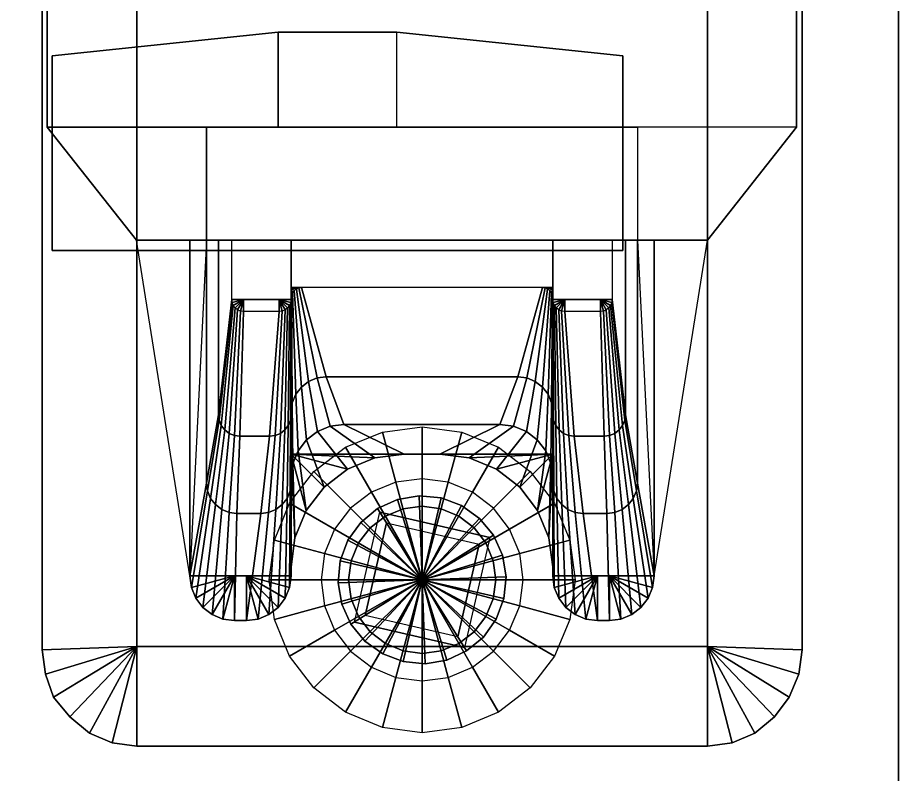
# Model space of a CAD drawing. Extents: x 6.3 to 44.3, y 28.1 to 87.7.
# Drawn here: x 22.85 to 28.26, y 36.5 to 41.15 of the extents above; entities that cross this region are included whole.
import ezdxf

# ---------------------------------------------------------------- set-up
doc = ezdxf.new("R2010")
doc.units = 0
for name, color, linetype in [('CHBASE', 31, 'CONTINUOUS'), ('CHBOLTBO', 31, 'CONTINUOUS'), ('CHBOLTHD', 9, 'CONTINUOUS'), ('CHKEYS', 64, 'CONTINUOUS'), ('CHOUTJAW', 31, 'CONTINUOUS'), ('CHSEAT', 31, 'CONTINUOUS'), ('TIMBER3D', 33, 'CONTINUOUS')]:
    doc.layers.add(name, color=color, linetype=linetype)

# ---------------------------------------------------------------- blocks, each defined once
blk = doc.blocks.new('BOLTBOSS')
at = {"layer": 'CHBOLTBO'}
for points in [[(0, 0.621, -3.4818), (-0.1607, 0.5999, -3.4818), (-0.2433, 0.9078, -4.3568), (0, 0.9398, -4.3568)], [(0.1607, 0.5999, -3.4818), (0, 0.621, -3.4818), (0, 0.9398, -4.3568), (0.2433, 0.9078, -4.3568)], [(-0.1607, 0.5999, -3.4818), (-0.3105, 0.5378, -3.4818), (-0.4699, 0.8139, -4.3568), (-0.2433, 0.9078, -4.3568)], [(0.3105, 0.5378, -3.4818), (0.1607, 0.5999, -3.4818), (0.2433, 0.9078, -4.3568), (0.4699, 0.8139, -4.3568)], [(-0.3105, 0.5378, -3.4818), (-0.4391, 0.4391, -3.4818), (-0.6646, 0.6646, -4.3568), (-0.4699, 0.8139, -4.3568)], [(0.4391, 0.4391, -3.4818), (0.3105, 0.5378, -3.4818), (0.4699, 0.8139, -4.3568), (0.6646, 0.6646, -4.3568)], [(-0.4391, 0.4391, -3.4818), (-0.5378, 0.3105, -3.4818), (-0.8139, 0.4699, -4.3568), (-0.6646, 0.6646, -4.3568)], [(0.5378, 0.3105, -3.4818), (0.4391, 0.4391, -3.4818), (0.6646, 0.6646, -4.3568), (0.8139, 0.4699, -4.3568)], [(-0.1607, 0.5999, -3.4818), (-0.3105, 0.5378, -3.4818), (0, 0, -3.4818)], [(0, 0.621, -3.4818), (-0.1607, 0.5999, -3.4818), (0, 0, -3.4818)], [(0.1607, 0.5999, -3.4818), (0, 0.621, -3.4818), (0, 0, -3.4818)], [(0.3105, 0.5378, -3.4818), (0.1607, 0.5999, -3.4818), (0, 0, -3.4818)], [(-0.3105, 0.5378, -3.4818), (-0.4391, 0.4391, -3.4818), (0, 0, -3.4818)], [(0.4391, 0.4391, -3.4818), (0.3105, 0.5378, -3.4818), (0, 0, -3.4818)], [(-0.5378, 0.3105, -3.4818), (-0.5999, 0.1607, -3.4818), (-0.9078, 0.2433, -4.3568), (-0.8139, 0.4699, -4.3568)], [(-0.4391, 0.4391, -3.4818), (-0.5378, 0.3105, -3.4818), (0, 0, -3.4818)], [(-0.117, 0.4367, -3.4818), (-0.226, 0.3915, -3.4818), (-0.226, 0.3915, -3.4089), (-0.117, 0.4367, -3.4089)], [(0, 0.4521, -3.4818), (-0.117, 0.4367, -3.4818), (-0.117, 0.4367, -3.4089), (0, 0.4521, -3.4089)], [(0.117, 0.4367, -3.4818), (0, 0.4521, -3.4818), (0, 0.4521, -3.4089), (0.117, 0.4367, -3.4089)], [(0.5378, 0.3105, -3.4818), (0.4391, 0.4391, -3.4818), (0, 0, -3.4818)], [(0.226, 0.3915, -3.4818), (0.117, 0.4367, -3.4818), (0.117, 0.4367, -3.4089), (0.226, 0.3915, -3.4089)], [(0.5999, 0.1607, -3.4818), (0.5378, 0.3105, -3.4818), (0.8139, 0.4699, -4.3568), (0.9078, 0.2433, -4.3568)], [(-0.226, 0.3915, -3.4818), (-0.3197, 0.3197, -3.4818), (-0.3197, 0.3197, -3.4089), (-0.226, 0.3915, -3.4089)], [(0.3197, 0.3197, -3.4818), (0.226, 0.3915, -3.4818), (0.226, 0.3915, -3.4089), (0.3197, 0.3197, -3.4089)], [(-0.5378, 0.3105, -3.4818), (-0.5999, 0.1607, -3.4818), (0, 0, -3.4818)], [(-0.3197, 0.3197, -3.4818), (-0.3915, 0.226, -3.4818), (-0.3915, 0.226, -3.4089), (-0.3197, 0.3197, -3.4089)], [(0.5999, 0.1607, -3.4818), (0.5378, 0.3105, -3.4818), (0, 0, -3.4818)], [(0.3915, 0.226, -3.4818), (0.3197, 0.3197, -3.4818), (0.3197, 0.3197, -3.4089), (0.3915, 0.226, -3.4089)], [(-0.5999, 0.1607, -3.4818), (-0.621, 0, -3.4818), (-0.9398, 0, -4.3568), (-0.9078, 0.2433, -4.3568)], [(-0.3915, 0.226, -3.4818), (-0.4367, 0.117, -3.4818), (-0.4367, 0.117, -3.4089), (-0.3915, 0.226, -3.4089)], [(0.4367, 0.117, -3.4818), (0.3915, 0.226, -3.4818), (0.3915, 0.226, -3.4089), (0.4367, 0.117, -3.4089)], [(0.621, 0, -3.4818), (0.5999, 0.1607, -3.4818), (0.9078, 0.2433, -4.3568), (0.9398, 0, -4.3568)], [(-0.5999, 0.1607, -3.4818), (-0.621, 0, -3.4818), (0, 0, -3.4818)], [(-0.4367, 0.117, -3.4818), (-0.4521, 0, -3.4818), (-0.4521, 0, -3.4089), (-0.4367, 0.117, -3.4089)], [(0.621, 0, -3.4818), (0.5999, 0.1607, -3.4818), (0, 0, -3.4818)], [(0.4521, 0, -3.4818), (0.4367, 0.117, -3.4818), (0.4367, 0.117, -3.4089), (0.4521, 0, -3.4089)], [(-0.621, 0, -3.4818), (-0.5999, -0.1607, -3.4818), (-0.9078, -0.2433, -4.3568), (-0.9398, 0, -4.3568)], [(-0.621, 0, -3.4818), (-0.5999, -0.1607, -3.4818), (0, 0, -3.4818)], [(-0.5999, -0.1607, -3.4818), (-0.5378, -0.3105, -3.4818), (0, 0, -3.4818)], [(-0.5378, -0.3105, -3.4818), (-0.4391, -0.4391, -3.4818), (0, 0, -3.4818)], [(-0.4521, 0, -3.4818), (-0.4367, -0.117, -3.4818), (-0.4367, -0.117, -3.4089), (-0.4521, 0, -3.4089)], [(-0.4391, -0.4391, -3.4818), (-0.3105, -0.5378, -3.4818), (0, 0, -3.4818)], [(-0.3105, -0.5378, -3.4818), (-0.1607, -0.5999, -3.4818), (0, 0, -3.4818)], [(-0.1607, -0.5999, -3.4818), (0, -0.621, -3.4818), (0, 0, -3.4818)], [(0, -0.621, -3.4818), (0.1607, -0.5999, -3.4818), (0, 0, -3.4818)], [(0.1607, -0.5999, -3.4818), (0.3105, -0.5378, -3.4818), (0, 0, -3.4818)], [(0.3105, -0.5378, -3.4818), (0.4391, -0.4391, -3.4818), (0, 0, -3.4818)], [(0.4391, -0.4391, -3.4818), (0.5378, -0.3105, -3.4818), (0, 0, -3.4818)], [(0.5378, -0.3105, -3.4818), (0.5999, -0.1607, -3.4818), (0, 0, -3.4818)], [(0.5999, -0.1607, -3.4818), (0.621, 0, -3.4818), (0, 0, -3.4818)], [(0.4367, -0.117, -3.4818), (0.4521, 0, -3.4818), (0.4521, 0, -3.4089), (0.4367, -0.117, -3.4089)], [(0.5999, -0.1607, -3.4818), (0.621, 0, -3.4818), (0.9398, 0, -4.3568), (0.9078, -0.2433, -4.3568)], [(-0.5999, -0.1607, -3.4818), (-0.5378, -0.3105, -3.4818), (-0.8139, -0.4699, -4.3568), (-0.9078, -0.2433, -4.3568)], [(-0.4367, -0.117, -3.4818), (-0.3915, -0.226, -3.4818), (-0.3915, -0.226, -3.4089), (-0.4367, -0.117, -3.4089)], [(0.3915, -0.226, -3.4818), (0.4367, -0.117, -3.4818), (0.4367, -0.117, -3.4089), (0.3915, -0.226, -3.4089)], [(0.5378, -0.3105, -3.4818), (0.5999, -0.1607, -3.4818), (0.9078, -0.2433, -4.3568), (0.8139, -0.4699, -4.3568)], [(-0.3915, -0.226, -3.4818), (-0.3197, -0.3197, -3.4818), (-0.3197, -0.3197, -3.4089), (-0.3915, -0.226, -3.4089)], [(0.3197, -0.3197, -3.4818), (0.3915, -0.226, -3.4818), (0.3915, -0.226, -3.4089), (0.3197, -0.3197, -3.4089)], [(-0.5378, -0.3105, -3.4818), (-0.4391, -0.4391, -3.4818), (-0.6646, -0.6646, -4.3568), (-0.8139, -0.4699, -4.3568)], [(-0.3197, -0.3197, -3.4818), (-0.226, -0.3915, -3.4818), (-0.226, -0.3915, -3.4089), (-0.3197, -0.3197, -3.4089)], [(0.226, -0.3915, -3.4818), (0.3197, -0.3197, -3.4818), (0.3197, -0.3197, -3.4089), (0.226, -0.3915, -3.4089)], [(0.4391, -0.4391, -3.4818), (0.5378, -0.3105, -3.4818), (0.8139, -0.4699, -4.3568), (0.6646, -0.6646, -4.3568)], [(-0.226, -0.3915, -3.4818), (-0.117, -0.4367, -3.4818), (-0.117, -0.4367, -3.4089), (-0.226, -0.3915, -3.4089)], [(0.117, -0.4367, -3.4818), (0.226, -0.3915, -3.4818), (0.226, -0.3915, -3.4089), (0.117, -0.4367, -3.4089)], [(-0.4391, -0.4391, -3.4818), (-0.3105, -0.5378, -3.4818), (-0.4699, -0.8139, -4.3568), (-0.6646, -0.6646, -4.3568)], [(-0.117, -0.4367, -3.4818), (0, -0.4521, -3.4818), (0, -0.4521, -3.4089), (-0.117, -0.4367, -3.4089)], [(0, -0.4521, -3.4818), (0.117, -0.4367, -3.4818), (0.117, -0.4367, -3.4089), (0, -0.4521, -3.4089)], [(0.3105, -0.5378, -3.4818), (0.4391, -0.4391, -3.4818), (0.6646, -0.6646, -4.3568), (0.4699, -0.8139, -4.3568)], [(-0.3105, -0.5378, -3.4818), (-0.1607, -0.5999, -3.4818), (-0.2433, -0.9078, -4.3568), (-0.4699, -0.8139, -4.3568)], [(0.1607, -0.5999, -3.4818), (0.3105, -0.5378, -3.4818), (0.4699, -0.8139, -4.3568), (0.2433, -0.9078, -4.3568)], [(-0.1607, -0.5999, -3.4818), (0, -0.621, -3.4818), (0, -0.9398, -4.3568), (-0.2433, -0.9078, -4.3568)], [(0, -0.621, -3.4818), (0.1607, -0.5999, -3.4818), (0.2433, -0.9078, -4.3568), (0, -0.9398, -4.3568)]]:
    blk.add_3dface(points, dxfattribs=at)
blk = doc.blocks.new('BOLTHEAD')
at = {"layer": 'CHBOLTHD'}
for points in [[(-0.1336, 0.4984, -3.4089), (-0.258, 0.4469, -3.4089), (0, 0, -3.4089)], [(-0.1336, 0.4984, -3.3359), (-0.258, 0.4469, -3.3359), (0, 0, -3.1415)], [(-0.1336, 0.4984, -3.4089), (-0.258, 0.4469, -3.4089), (-0.258, 0.4469, -3.3359), (-0.1336, 0.4984, -3.3359)], [(0, 0.516, -3.4089), (-0.1336, 0.4984, -3.4089), (0, 0, -3.4089)], [(0, 0.516, -3.3359), (-0.1336, 0.4984, -3.3359), (0, 0, -3.1415)], [(0, 0.516, -3.4089), (-0.1336, 0.4984, -3.4089), (-0.1336, 0.4984, -3.3359), (0, 0.516, -3.3359)], [(0.1336, 0.4984, -3.4089), (0, 0.516, -3.4089), (0, 0, -3.4089)], [(0.1336, 0.4984, -3.3359), (0, 0.516, -3.3359), (0, 0, -3.1415)], [(0.1336, 0.4984, -3.4089), (0, 0.516, -3.4089), (0, 0.516, -3.3359), (0.1336, 0.4984, -3.3359)], [(0.258, 0.4469, -3.4089), (0.1336, 0.4984, -3.4089), (0, 0, -3.4089)], [(0.258, 0.4469, -3.3359), (0.1336, 0.4984, -3.3359), (0, 0, -3.1415)], [(0.258, 0.4469, -3.4089), (0.1336, 0.4984, -3.4089), (0.1336, 0.4984, -3.3359), (0.258, 0.4469, -3.3359)], [(-0.258, 0.4469, -3.4089), (-0.3649, 0.3649, -3.4089), (0, 0, -3.4089)], [(-0.258, 0.4469, -3.3359), (-0.3649, 0.3649, -3.3359), (0, 0, -3.1415)], [(-0.258, 0.4469, -3.4089), (-0.3649, 0.3649, -3.4089), (-0.3649, 0.3649, -3.3359), (-0.258, 0.4469, -3.3359)], [(0.3649, 0.3649, -3.4089), (0.258, 0.4469, -3.4089), (0, 0, -3.4089)], [(0.3649, 0.3649, -3.3359), (0.258, 0.4469, -3.3359), (0, 0, -3.1415)], [(0.3649, 0.3649, -3.4089), (0.258, 0.4469, -3.4089), (0.258, 0.4469, -3.3359), (0.3649, 0.3649, -3.3359)], [(-0.3649, 0.3649, -3.4089), (-0.4469, 0.258, -3.4089), (0, 0, -3.4089)], [(-0.3649, 0.3649, -3.3359), (-0.4469, 0.258, -3.3359), (0, 0, -3.1415)], [(-0.3649, 0.3649, -3.4089), (-0.4469, 0.258, -3.4089), (-0.4469, 0.258, -3.3359), (-0.3649, 0.3649, -3.3359)], [(-0.347, -0.347, -3.4089), (-0.2923, -0.2923, -2.7161), (-0.2923, 0.2923, -2.7161), (-0.347, 0.347, -3.4089)], [(-0.2923, 0.2923, -2.7161), (-0.347, 0.347, -3.4089), (0.347, 0.347, -3.4089), (0.2923, 0.2923, -2.7161)], [(0.347, 0.347, -3.4089), (0.347, -0.347, -3.4089), (-0.347, -0.347, -3.4089), (-0.347, 0.347, -3.4089)], [(0.4469, 0.258, -3.4089), (0.3649, 0.3649, -3.4089), (0, 0, -3.4089)], [(0.4469, 0.258, -3.3359), (0.3649, 0.3649, -3.3359), (0, 0, -3.1415)], [(0.347, 0.347, -3.4089), (0.2923, 0.2923, -2.7161), (0.2923, -0.2923, -2.7161), (0.347, -0.347, -3.4089)], [(0.4469, 0.258, -3.4089), (0.3649, 0.3649, -3.4089), (0.3649, 0.3649, -3.3359), (0.4469, 0.258, -3.3359)], [(0.2923, 0.2923, -2.7161), (0.2923, -0.2923, -2.7161), (-0.2923, -0.2923, -2.7161), (-0.2923, 0.2923, -2.7161)], [(-0.4469, 0.258, -3.4089), (-0.4984, 0.1336, -3.4089), (0, 0, -3.4089)], [(-0.4469, 0.258, -3.3359), (-0.4984, 0.1336, -3.3359), (0, 0, -3.1415)], [(-0.4469, 0.258, -3.4089), (-0.4984, 0.1336, -3.4089), (-0.4984, 0.1336, -3.3359), (-0.4469, 0.258, -3.3359)], [(0.4984, 0.1336, -3.4089), (0.4469, 0.258, -3.4089), (0, 0, -3.4089)], [(0.4984, 0.1336, -3.3359), (0.4469, 0.258, -3.3359), (0, 0, -3.1415)], [(0.4984, 0.1336, -3.4089), (0.4469, 0.258, -3.4089), (0.4469, 0.258, -3.3359), (0.4984, 0.1336, -3.3359)], [(-0.4984, 0.1336, -3.4089), (-0.516, 0, -3.4089), (0, 0, -3.4089)], [(-0.4984, 0.1336, -3.3359), (-0.516, 0, -3.3359), (0, 0, -3.1415)], [(-0.4984, 0.1336, -3.4089), (-0.516, 0, -3.4089), (-0.516, 0, -3.3359), (-0.4984, 0.1336, -3.3359)], [(0.516, 0, -3.4089), (0.4984, 0.1336, -3.4089), (0, 0, -3.4089)], [(0.516, 0, -3.3359), (0.4984, 0.1336, -3.3359), (0, 0, -3.1415)], [(0.516, 0, -3.4089), (0.4984, 0.1336, -3.4089), (0.4984, 0.1336, -3.3359), (0.516, 0, -3.3359)], [(-0.516, 0, -3.4089), (-0.4984, -0.1336, -3.4089), (0, 0, -3.4089)], [(-0.516, 0, -3.3359), (-0.4984, -0.1336, -3.3359), (0, 0, -3.1415)], [(-0.516, 0, -3.4089), (-0.4984, -0.1336, -3.4089), (-0.4984, -0.1336, -3.3359), (-0.516, 0, -3.3359)], [(-0.4984, -0.1336, -3.4089), (-0.4469, -0.258, -3.4089), (0, 0, -3.4089)], [(-0.4984, -0.1336, -3.3359), (-0.4469, -0.258, -3.3359), (0, 0, -3.1415)], [(-0.4469, -0.258, -3.4089), (-0.3649, -0.3649, -3.4089), (0, 0, -3.4089)], [(-0.4469, -0.258, -3.3359), (-0.3649, -0.3649, -3.3359), (0, 0, -3.1415)], [(-0.3649, -0.3649, -3.4089), (-0.258, -0.4469, -3.4089), (0, 0, -3.4089)], [(-0.3649, -0.3649, -3.3359), (-0.258, -0.4469, -3.3359), (0, 0, -3.1415)], [(-0.258, -0.4469, -3.4089), (-0.1336, -0.4984, -3.4089), (0, 0, -3.4089)], [(-0.258, -0.4469, -3.3359), (-0.1336, -0.4984, -3.3359), (0, 0, -3.1415)], [(-0.1336, -0.4984, -3.4089), (0, -0.516, -3.4089), (0, 0, -3.4089)], [(-0.1336, -0.4984, -3.3359), (0, -0.516, -3.3359), (0, 0, -3.1415)], [(0, -0.516, -3.4089), (0.1336, -0.4984, -3.4089), (0, 0, -3.4089)], [(0, -0.516, -3.3359), (0.1336, -0.4984, -3.3359), (0, 0, -3.1415)], [(0.1336, -0.4984, -3.4089), (0.258, -0.4469, -3.4089), (0, 0, -3.4089)], [(0.1336, -0.4984, -3.3359), (0.258, -0.4469, -3.3359), (0, 0, -3.1415)], [(0.258, -0.4469, -3.4089), (0.3649, -0.3649, -3.4089), (0, 0, -3.4089)], [(0.258, -0.4469, -3.3359), (0.3649, -0.3649, -3.3359), (0, 0, -3.1415)], [(0.3649, -0.3649, -3.4089), (0.4469, -0.258, -3.4089), (0, 0, -3.4089)], [(0.3649, -0.3649, -3.3359), (0.4469, -0.258, -3.3359), (0, 0, -3.1415)], [(0.4469, -0.258, -3.4089), (0.4984, -0.1336, -3.4089), (0, 0, -3.4089)], [(0.4469, -0.258, -3.3359), (0.4984, -0.1336, -3.3359), (0, 0, -3.1415)], [(0.4984, -0.1336, -3.4089), (0.516, 0, -3.4089), (0, 0, -3.4089)], [(0.4984, -0.1336, -3.3359), (0.516, 0, -3.3359), (0, 0, -3.1415)], [(0.4984, -0.1336, -3.4089), (0.516, 0, -3.4089), (0.516, 0, -3.3359), (0.4984, -0.1336, -3.3359)], [(-0.4984, -0.1336, -3.4089), (-0.4469, -0.258, -3.4089), (-0.4469, -0.258, -3.3359), (-0.4984, -0.1336, -3.3359)], [(0.4469, -0.258, -3.4089), (0.4984, -0.1336, -3.4089), (0.4984, -0.1336, -3.3359), (0.4469, -0.258, -3.3359)], [(-0.4469, -0.258, -3.4089), (-0.3649, -0.3649, -3.4089), (-0.3649, -0.3649, -3.3359), (-0.4469, -0.258, -3.3359)], [(0.3649, -0.3649, -3.4089), (0.4469, -0.258, -3.4089), (0.4469, -0.258, -3.3359), (0.3649, -0.3649, -3.3359)], [(0.2923, -0.2923, -2.7161), (0.347, -0.347, -3.4089), (-0.347, -0.347, -3.4089), (-0.2923, -0.2923, -2.7161)], [(-0.3649, -0.3649, -3.4089), (-0.258, -0.4469, -3.4089), (-0.258, -0.4469, -3.3359), (-0.3649, -0.3649, -3.3359)], [(0.258, -0.4469, -3.4089), (0.3649, -0.3649, -3.4089), (0.3649, -0.3649, -3.3359), (0.258, -0.4469, -3.3359)], [(-0.258, -0.4469, -3.4089), (-0.1336, -0.4984, -3.4089), (-0.1336, -0.4984, -3.3359), (-0.258, -0.4469, -3.3359)], [(0.1336, -0.4984, -3.4089), (0.258, -0.4469, -3.4089), (0.258, -0.4469, -3.3359), (0.1336, -0.4984, -3.3359)], [(-0.1336, -0.4984, -3.4089), (0, -0.516, -3.4089), (0, -0.516, -3.3359), (-0.1336, -0.4984, -3.3359)], [(0, -0.516, -3.4089), (0.1336, -0.4984, -3.4089), (0.1336, -0.4984, -3.3359), (0, -0.516, -3.3359)]]:
    blk.add_3dface(points, dxfattribs=at)
blk = doc.blocks.new('S1OUTJAW')
at = {"layer": 'CHOUTJAW'}
for points in [[(-1.7535, -2.3015, -3.8464), (-1.3235, -2.3015, -3.3359), (-1.4258, -4.3649, -3.8464)], [(-1.7535, -2.3015, -3.8464), (-1.4258, -2.3015, -3.8464), (-1.4258, -4.3649, -3.8464)], [(-1.7535, -2.3015, -3.8464), (-1.4258, -2.3015, -3.8464), (-1.3235, -2.3015, -3.3359)], [(-1.4258, -2.3015, -3.8464), (-0.8037, -2.3015, -3.8464), (-0.8037, -4.3649, -3.8464), (-1.4258, -4.3649, -3.8464)], [(-1.3235, -2.3015, -3.3359), (1.3235, -2.3015, -3.3359), (1.4258, -2.3015, -3.8464), (-1.4258, -2.3015, -3.8464)], [(-1.3235, -3.7951, -3.3359), (-1.3235, -2.3015, -3.3359), (-1.4258, -2.3015, -3.8464), (-1.4258, -4.3649, -3.8464)], [(-1.4258, -2.3015, -3.8464), (-1.3235, -2.3015, -3.3359), (-1.4258, -4.3649, -3.8464)], [(-1.2504, -2.3015, -2.6797), (1.2504, -2.3015, -2.6797), (1.3235, -2.3015, -3.3359), (-1.3235, -2.3015, -3.3359)], [(-1.2504, -3.3749, -2.6797), (-1.2504, -2.3015, -2.6797), (-1.3235, -2.3015, -3.3359), (-1.3235, -3.7951, -3.3359)], [(-1.169, -2.3015, -1.2572), (1.169, -2.3015, -1.2572), (1.2504, -2.3015, -2.6797), (-1.2504, -2.3015, -2.6797)], [(-1.169, -2.6668, -1.2572), (-1.169, -2.3015, -1.2572), (-1.2504, -2.3015, -2.6797), (-1.2504, -3.3749, -2.6797)], [(-1.169, -2.3015, -1.2572), (-0.8037, -2.3015, -1.2572), (-0.8037, -2.6668, -1.2572), (-1.169, -2.6668, -1.2572)], [(-0.8037, -2.3015, -1.2572), (0.8037, -2.3015, -1.2572), (0.8037, -2.5937, -1.2572), (-0.8037, -2.5937, -1.2572)], [(-0.8037, -2.3015, -3.8464), (0.8037, -2.3015, -3.8464), (0.8037, -3.6166, -3.8464), (-0.8037, -3.6166, -3.8464)], [(0.8037, -2.3015, -1.2572), (1.169, -2.3015, -1.2572), (1.169, -2.6668, -1.2572), (0.8037, -2.6668, -1.2572)], [(0.8037, -2.3015, -3.8464), (1.4258, -2.3015, -3.8464), (1.4258, -4.3649, -3.8464), (0.8037, -4.3649, -3.8464)], [(1.169, -2.3015, -1.2572), (1.169, -2.6668, -1.2572), (1.2504, -3.3749, -2.6797), (1.2504, -2.3015, -2.6797)], [(1.2504, -2.3015, -2.6797), (1.2504, -3.3749, -2.6797), (1.3235, -3.7951, -3.3359), (1.3235, -2.3015, -3.3359)], [(1.3235, -2.3015, -3.3359), (1.3235, -3.7951, -3.3359), (1.4258, -4.3649, -3.8464), (1.4258, -2.3015, -3.8464)], [(1.7535, -2.3015, -3.8464), (1.3235, -2.3015, -3.3359), (1.4258, -4.3649, -3.8464)], [(1.4258, -2.3015, -3.8464), (1.3235, -2.3015, -3.3359), (1.4258, -4.3649, -3.8464)], [(1.7535, -2.3015, -3.8464), (1.4258, -2.3015, -3.8464), (1.3235, -2.3015, -3.3359)], [(1.7535, -2.3015, -3.8464), (1.4258, -2.3015, -3.8464), (1.4258, -4.3649, -3.8464)], [(-0.7563, -2.5959, -1.2572), (-0.8037, -2.5937, -1.2572), (-0.7398, -2.5937, -1.2572)], [(-0.7717, -2.6023, -1.2572), (-0.8037, -2.5937, -1.2572), (-0.7563, -2.5959, -1.2572)], [(-0.785, -2.6124, -1.2572), (-0.8037, -2.5937, -1.2572), (-0.7717, -2.6023, -1.2572)], [(-0.7951, -2.6257, -1.2572), (-0.8037, -2.5937, -1.2572), (-0.785, -2.6124, -1.2572)], [(-0.8015, -2.6411, -1.2572), (-0.8037, -2.5937, -1.2572), (-0.7951, -2.6257, -1.2572)], [(-0.8037, -2.6576, -1.2572), (-0.8037, -2.5937, -1.2572), (-0.8015, -2.6411, -1.2572)], [(-0.7563, -2.5959, -1.2572), (-0.7717, -2.6023, -1.2572), (-0.6962, -3.1705, -2.6797), (-0.6443, -3.149, -2.6797)], [(-0.7398, -2.5937, -1.2572), (-0.7563, -2.5959, -1.2572), (-0.6443, -3.149, -2.6797), (-0.5887, -3.1417, -2.6797)], [(0.7398, -2.5937, -1.2572), (-0.7398, -2.5937, -1.2572), (-0.5887, -3.1417, -2.6797), (0.5887, -3.1417, -2.6797)], [(0.7563, -2.5959, -1.2572), (0.7398, -2.5937, -1.2572), (0.5887, -3.1417, -2.6797), (0.6443, -3.149, -2.6797)], [(0.7717, -2.6023, -1.2572), (0.7563, -2.5959, -1.2572), (0.6443, -3.149, -2.6797), (0.6962, -3.1705, -2.6797)], [(0.7398, -2.5937, -1.2572), (0.8037, -2.5937, -1.2572), (0.7563, -2.5959, -1.2572)], [(0.7563, -2.5959, -1.2572), (0.8037, -2.5937, -1.2572), (0.7717, -2.6023, -1.2572)], [(0.7717, -2.6023, -1.2572), (0.8037, -2.5937, -1.2572), (0.785, -2.6124, -1.2572)], [(0.785, -2.6124, -1.2572), (0.8037, -2.5937, -1.2572), (0.7951, -2.6257, -1.2572)], [(0.7951, -2.6257, -1.2572), (0.8037, -2.5937, -1.2572), (0.8015, -2.6411, -1.2572)], [(0.8015, -2.6411, -1.2572), (0.8037, -2.5937, -1.2572), (0.8037, -2.6576, -1.2572)], [(-0.8015, -2.6411, -1.2572), (-0.8037, -2.6576, -1.2572), (-0.8037, -3.3567, -2.6797), (-0.7964, -3.301, -2.6797)], [(-0.7951, -2.6257, -1.2572), (-0.8015, -2.6411, -1.2572), (-0.7964, -3.301, -2.6797), (-0.7749, -3.2492, -2.6797)], [(-0.785, -2.6124, -1.2572), (-0.7951, -2.6257, -1.2572), (-0.7749, -3.2492, -2.6797), (-0.7407, -3.2047, -2.6797)], [(-0.7717, -2.6023, -1.2572), (-0.785, -2.6124, -1.2572), (-0.7407, -3.2047, -2.6797), (-0.6962, -3.1705, -2.6797)], [(0.785, -2.6124, -1.2572), (0.7717, -2.6023, -1.2572), (0.6962, -3.1705, -2.6797), (0.7407, -3.2047, -2.6797)], [(0.7951, -2.6257, -1.2572), (0.785, -2.6124, -1.2572), (0.7407, -3.2047, -2.6797), (0.7749, -3.2492, -2.6797)], [(0.8015, -2.6411, -1.2572), (0.7951, -2.6257, -1.2572), (0.7749, -3.2492, -2.6797), (0.7964, -3.301, -2.6797)], [(0.8037, -2.6576, -1.2572), (0.8015, -2.6411, -1.2572), (0.7964, -3.301, -2.6797), (0.8037, -3.3567, -2.6797)], [(-1.1665, -2.6857, -1.2572), (-1.169, -2.6668, -1.2572), (-1.2504, -3.3749, -2.6797), (-1.2459, -3.4091, -2.6797)], [(-1.1592, -2.7033, -1.2572), (-1.1665, -2.6857, -1.2572), (-1.2459, -3.4091, -2.6797), (-1.2328, -3.441, -2.6797)], [(-1.1476, -2.7184, -1.2572), (-1.1592, -2.7033, -1.2572), (-1.2328, -3.441, -2.6797), (-1.2118, -3.4683, -2.6797)], [(-1.169, -2.6668, -1.2572), (-1.0959, -2.6668, -1.2572), (-1.1665, -2.6857, -1.2572)], [(-1.1665, -2.6857, -1.2572), (-1.0959, -2.6668, -1.2572), (-1.1592, -2.7033, -1.2572)], [(-1.1592, -2.7033, -1.2572), (-1.0959, -2.6668, -1.2572), (-1.1476, -2.7184, -1.2572)], [(-1.1476, -2.7184, -1.2572), (-1.0959, -2.6668, -1.2572), (-1.1325, -2.7301, -1.2572)], [(-1.1325, -2.7301, -1.2572), (-1.0959, -2.6668, -1.2572), (-1.1148, -2.7374, -1.2572)], [(-1.1148, -2.7374, -1.2572), (-1.0959, -2.6668, -1.2572), (-1.0959, -2.7398, -1.2572)], [(-1.0959, -2.6668, -1.2572), (-0.8768, -2.6668, -1.2572), (-0.8768, -2.7398, -1.2572), (-1.0959, -2.7398, -1.2572)], [(-0.8062, -2.6857, -1.2572), (-0.8768, -2.6668, -1.2572), (-0.8037, -2.6668, -1.2572)], [(-0.8135, -2.7033, -1.2572), (-0.8768, -2.6668, -1.2572), (-0.8062, -2.6857, -1.2572)], [(-0.8251, -2.7184, -1.2572), (-0.8768, -2.6668, -1.2572), (-0.8135, -2.7033, -1.2572)], [(-0.8402, -2.7301, -1.2572), (-0.8768, -2.6668, -1.2572), (-0.8251, -2.7184, -1.2572)], [(-0.8578, -2.7374, -1.2572), (-0.8768, -2.6668, -1.2572), (-0.8402, -2.7301, -1.2572)], [(-0.8768, -2.7398, -1.2572), (-0.8768, -2.6668, -1.2572), (-0.8578, -2.7374, -1.2572)], [(-0.8135, -2.7033, -1.2572), (-0.8251, -2.7184, -1.2572), (-0.8424, -3.4683, -2.6797), (-0.8214, -3.441, -2.6797)], [(-0.8062, -2.6857, -1.2572), (-0.8135, -2.7033, -1.2572), (-0.8214, -3.441, -2.6797), (-0.8082, -3.4091, -2.6797)], [(-0.8037, -2.6668, -1.2572), (-0.8062, -2.6857, -1.2572), (-0.8082, -3.4091, -2.6797), (-0.8037, -3.3749, -2.6797)], [(-0.8037, -2.6576, -1.2572), (-0.8037, -2.6668, -1.2572), (-0.8037, -3.3749, -2.6797), (-0.8037, -3.3567, -2.6797)], [(0.8037, -2.6668, -1.2572), (0.8037, -2.6576, -1.2572), (0.8037, -3.3567, -2.6797), (0.8037, -3.3749, -2.6797)], [(0.8037, -2.6668, -1.2572), (0.8768, -2.6668, -1.2572), (0.8062, -2.6857, -1.2572)], [(0.8062, -2.6857, -1.2572), (0.8037, -2.6668, -1.2572), (0.8037, -3.3749, -2.6797), (0.8082, -3.4091, -2.6797)], [(0.8062, -2.6857, -1.2572), (0.8768, -2.6668, -1.2572), (0.8135, -2.7033, -1.2572)], [(0.8135, -2.7033, -1.2572), (0.8062, -2.6857, -1.2572), (0.8082, -3.4091, -2.6797), (0.8214, -3.441, -2.6797)], [(0.8135, -2.7033, -1.2572), (0.8768, -2.6668, -1.2572), (0.8251, -2.7184, -1.2572)], [(0.8251, -2.7184, -1.2572), (0.8135, -2.7033, -1.2572), (0.8214, -3.441, -2.6797), (0.8424, -3.4683, -2.6797)], [(0.8251, -2.7184, -1.2572), (0.8768, -2.6668, -1.2572), (0.8402, -2.7301, -1.2572)], [(0.8402, -2.7301, -1.2572), (0.8768, -2.6668, -1.2572), (0.8578, -2.7374, -1.2572)], [(0.8578, -2.7374, -1.2572), (0.8768, -2.6668, -1.2572), (0.8768, -2.7398, -1.2572)], [(0.8768, -2.6668, -1.2572), (1.0959, -2.6668, -1.2572), (1.0959, -2.7398, -1.2572), (0.8768, -2.7398, -1.2572)], [(1.1665, -2.6857, -1.2572), (1.0959, -2.6668, -1.2572), (1.169, -2.6668, -1.2572)], [(1.1592, -2.7033, -1.2572), (1.0959, -2.6668, -1.2572), (1.1665, -2.6857, -1.2572)], [(1.1476, -2.7184, -1.2572), (1.0959, -2.6668, -1.2572), (1.1592, -2.7033, -1.2572)], [(1.1325, -2.7301, -1.2572), (1.0959, -2.6668, -1.2572), (1.1476, -2.7184, -1.2572)], [(1.1148, -2.7374, -1.2572), (1.0959, -2.6668, -1.2572), (1.1325, -2.7301, -1.2572)], [(1.0959, -2.7398, -1.2572), (1.0959, -2.6668, -1.2572), (1.1148, -2.7374, -1.2572)], [(1.1592, -2.7033, -1.2572), (1.1476, -2.7184, -1.2572), (1.2118, -3.4683, -2.6797), (1.2328, -3.441, -2.6797)], [(1.1665, -2.6857, -1.2572), (1.1592, -2.7033, -1.2572), (1.2328, -3.441, -2.6797), (1.2459, -3.4091, -2.6797)], [(1.169, -2.6668, -1.2572), (1.1665, -2.6857, -1.2572), (1.2459, -3.4091, -2.6797), (1.2504, -3.3749, -2.6797)], [(-1.1325, -2.7301, -1.2572), (-1.1476, -2.7184, -1.2572), (-1.2118, -3.4683, -2.6797), (-1.1844, -3.4893, -2.6797)], [(-1.1148, -2.7374, -1.2572), (-1.1325, -2.7301, -1.2572), (-1.1844, -3.4893, -2.6797), (-1.1526, -3.5025, -2.6797)], [(-1.0959, -2.7398, -1.2572), (-1.1148, -2.7374, -1.2572), (-1.1526, -3.5025, -2.6797), (-1.1184, -3.507, -2.6797)], [(-0.8768, -2.7398, -1.2572), (-1.0959, -2.7398, -1.2572), (-1.1184, -3.507, -2.6797), (-0.9357, -3.507, -2.6797)], [(-0.8578, -2.7374, -1.2572), (-0.8768, -2.7398, -1.2572), (-0.9357, -3.507, -2.6797), (-0.9016, -3.5025, -2.6797)], [(-0.8402, -2.7301, -1.2572), (-0.8578, -2.7374, -1.2572), (-0.9016, -3.5025, -2.6797), (-0.8697, -3.4893, -2.6797)], [(-0.8251, -2.7184, -1.2572), (-0.8402, -2.7301, -1.2572), (-0.8697, -3.4893, -2.6797), (-0.8424, -3.4683, -2.6797)], [(0.8402, -2.7301, -1.2572), (0.8251, -2.7184, -1.2572), (0.8424, -3.4683, -2.6797), (0.8697, -3.4893, -2.6797)], [(0.8578, -2.7374, -1.2572), (0.8402, -2.7301, -1.2572), (0.8697, -3.4893, -2.6797), (0.9016, -3.5025, -2.6797)], [(0.8768, -2.7398, -1.2572), (0.8578, -2.7374, -1.2572), (0.9016, -3.5025, -2.6797), (0.9357, -3.507, -2.6797)], [(1.0959, -2.7398, -1.2572), (0.8768, -2.7398, -1.2572), (0.9357, -3.507, -2.6797), (1.1184, -3.507, -2.6797)], [(1.1148, -2.7374, -1.2572), (1.0959, -2.7398, -1.2572), (1.1184, -3.507, -2.6797), (1.1526, -3.5025, -2.6797)], [(1.1325, -2.7301, -1.2572), (1.1148, -2.7374, -1.2572), (1.1526, -3.5025, -2.6797), (1.1844, -3.4893, -2.6797)], [(1.1476, -2.7184, -1.2572), (1.1325, -2.7301, -1.2572), (1.1844, -3.4893, -2.6797), (1.2118, -3.4683, -2.6797)], [(-0.6962, -3.1705, -2.6797), (-0.7407, -3.2047, -2.6797), (-0.7086, -3.529, -3.3359), (-0.6414, -3.4774, -3.3359)], [(-0.6443, -3.149, -2.6797), (-0.6962, -3.1705, -2.6797), (-0.6414, -3.4774, -3.3359), (-0.5631, -3.445, -3.3359)], [(-0.5887, -3.1417, -2.6797), (-0.6443, -3.149, -2.6797), (-0.5631, -3.445, -3.3359), (-0.4791, -3.4339, -3.3359)], [(0.5887, -3.1417, -2.6797), (-0.5887, -3.1417, -2.6797), (-0.4791, -3.4339, -3.3359), (0.4791, -3.4339, -3.3359)], [(0.6443, -3.149, -2.6797), (0.5887, -3.1417, -2.6797), (0.4791, -3.4339, -3.3359), (0.5631, -3.445, -3.3359)], [(0.6962, -3.1705, -2.6797), (0.6443, -3.149, -2.6797), (0.5631, -3.445, -3.3359), (0.6414, -3.4774, -3.3359)], [(0.7407, -3.2047, -2.6797), (0.6962, -3.1705, -2.6797), (0.6414, -3.4774, -3.3359), (0.7086, -3.529, -3.3359)], [(-0.7407, -3.2047, -2.6797), (-0.7749, -3.2492, -2.6797), (-0.7602, -3.5962, -3.3359), (-0.7086, -3.529, -3.3359)], [(0.7749, -3.2492, -2.6797), (0.7407, -3.2047, -2.6797), (0.7086, -3.529, -3.3359), (0.7602, -3.5962, -3.3359)], [(-0.7749, -3.2492, -2.6797), (-0.7964, -3.301, -2.6797), (-0.7926, -3.6745, -3.3359), (-0.7602, -3.5962, -3.3359)], [(0.7964, -3.301, -2.6797), (0.7749, -3.2492, -2.6797), (0.7602, -3.5962, -3.3359), (0.7926, -3.6745, -3.3359)], [(-0.7964, -3.301, -2.6797), (-0.8037, -3.3567, -2.6797), (-0.8037, -3.7585, -3.3359), (-0.7926, -3.6745, -3.3359)], [(0.8037, -3.3567, -2.6797), (0.7964, -3.301, -2.6797), (0.7926, -3.6745, -3.3359), (0.8037, -3.7585, -3.3359)], [(-1.2459, -3.4091, -2.6797), (-1.2504, -3.3749, -2.6797), (-1.3235, -3.7951, -3.3359), (-1.3171, -3.8434, -3.3359)], [(-0.8037, -3.3749, -2.6797), (-0.8082, -3.4091, -2.6797), (-0.8101, -3.8434, -3.3359), (-0.8037, -3.7951, -3.3359)], [(-0.8037, -3.3567, -2.6797), (-0.8037, -3.3749, -2.6797), (-0.8037, -3.7951, -3.3359), (-0.8037, -3.7585, -3.3359)], [(0.8037, -3.3749, -2.6797), (0.8037, -3.3567, -2.6797), (0.8037, -3.7585, -3.3359), (0.8037, -3.7951, -3.3359)], [(0.8082, -3.4091, -2.6797), (0.8037, -3.3749, -2.6797), (0.8037, -3.7951, -3.3359), (0.8101, -3.8434, -3.3359)], [(1.2504, -3.3749, -2.6797), (1.2459, -3.4091, -2.6797), (1.3171, -3.8434, -3.3359), (1.3235, -3.7951, -3.3359)], [(-1.2328, -3.441, -2.6797), (-1.2459, -3.4091, -2.6797), (-1.3171, -3.8434, -3.3359), (-1.2985, -3.8885, -3.3359)], [(-1.2118, -3.4683, -2.6797), (-1.2328, -3.441, -2.6797), (-1.2985, -3.8885, -3.3359), (-1.2688, -3.9272, -3.3359)], [(-0.8214, -3.441, -2.6797), (-0.8424, -3.4683, -2.6797), (-0.8584, -3.9272, -3.3359), (-0.8287, -3.8885, -3.3359)], [(-0.8082, -3.4091, -2.6797), (-0.8214, -3.441, -2.6797), (-0.8287, -3.8885, -3.3359), (-0.8101, -3.8434, -3.3359)], [(-0.5631, -3.445, -3.3359), (-0.6414, -3.4774, -3.3359), (-0.4569, -3.7095, -3.8464), (-0.2896, -3.6402, -3.8464)], [(-0.4791, -3.4339, -3.3359), (-0.5631, -3.445, -3.3359), (-0.2896, -3.6402, -3.8464), (-0.1101, -3.6166, -3.8464)], [(0.4791, -3.4339, -3.3359), (-0.4791, -3.4339, -3.3359), (-0.1101, -3.6166, -3.8464), (0.1101, -3.6166, -3.8464)], [(0.5631, -3.445, -3.3359), (0.4791, -3.4339, -3.3359), (0.1101, -3.6166, -3.8464), (0.2896, -3.6402, -3.8464)], [(0.6414, -3.4774, -3.3359), (0.5631, -3.445, -3.3359), (0.2896, -3.6402, -3.8464), (0.4569, -3.7095, -3.8464)], [(0.8214, -3.441, -2.6797), (0.8082, -3.4091, -2.6797), (0.8101, -3.8434, -3.3359), (0.8287, -3.8885, -3.3359)], [(0.8424, -3.4683, -2.6797), (0.8214, -3.441, -2.6797), (0.8287, -3.8885, -3.3359), (0.8584, -3.9272, -3.3359)], [(1.2328, -3.441, -2.6797), (1.2118, -3.4683, -2.6797), (1.2688, -3.9272, -3.3359), (1.2985, -3.8885, -3.3359)], [(1.2459, -3.4091, -2.6797), (1.2328, -3.441, -2.6797), (1.2985, -3.8885, -3.3359), (1.3171, -3.8434, -3.3359)], [(-1.1844, -3.4893, -2.6797), (-1.2118, -3.4683, -2.6797), (-1.2688, -3.9272, -3.3359), (-1.2301, -3.9569, -3.3359)], [(-1.1526, -3.5025, -2.6797), (-1.1844, -3.4893, -2.6797), (-1.2301, -3.9569, -3.3359), (-1.185, -3.9755, -3.3359)], [(-1.1184, -3.507, -2.6797), (-1.1526, -3.5025, -2.6797), (-1.185, -3.9755, -3.3359), (-1.1367, -3.9819, -3.3359)], [(-0.9357, -3.507, -2.6797), (-1.1184, -3.507, -2.6797), (-1.1367, -3.9819, -3.3359), (-0.9905, -3.9819, -3.3359)], [(-0.9016, -3.5025, -2.6797), (-0.9357, -3.507, -2.6797), (-0.9905, -3.9819, -3.3359), (-0.9422, -3.9755, -3.3359)], [(-0.8697, -3.4893, -2.6797), (-0.9016, -3.5025, -2.6797), (-0.9422, -3.9755, -3.3359), (-0.8971, -3.9569, -3.3359)], [(-0.8424, -3.4683, -2.6797), (-0.8697, -3.4893, -2.6797), (-0.8971, -3.9569, -3.3359), (-0.8584, -3.9272, -3.3359)], [(-0.6414, -3.4774, -3.3359), (-0.7086, -3.529, -3.3359), (-0.6006, -3.8197, -3.8464), (-0.4569, -3.7095, -3.8464)], [(0.7086, -3.529, -3.3359), (0.6414, -3.4774, -3.3359), (0.4569, -3.7095, -3.8464), (0.6006, -3.8197, -3.8464)], [(0.8697, -3.4893, -2.6797), (0.8424, -3.4683, -2.6797), (0.8584, -3.9272, -3.3359), (0.8971, -3.9569, -3.3359)], [(0.9016, -3.5025, -2.6797), (0.8697, -3.4893, -2.6797), (0.8971, -3.9569, -3.3359), (0.9422, -3.9755, -3.3359)], [(0.9357, -3.507, -2.6797), (0.9016, -3.5025, -2.6797), (0.9422, -3.9755, -3.3359), (0.9905, -3.9819, -3.3359)], [(1.1184, -3.507, -2.6797), (0.9357, -3.507, -2.6797), (0.9905, -3.9819, -3.3359), (1.1367, -3.9819, -3.3359)], [(1.1526, -3.5025, -2.6797), (1.1184, -3.507, -2.6797), (1.1367, -3.9819, -3.3359), (1.185, -3.9755, -3.3359)], [(1.1844, -3.4893, -2.6797), (1.1526, -3.5025, -2.6797), (1.185, -3.9755, -3.3359), (1.2301, -3.9569, -3.3359)], [(1.2118, -3.4683, -2.6797), (1.1844, -3.4893, -2.6797), (1.2301, -3.9569, -3.3359), (1.2688, -3.9272, -3.3359)], [(-0.7086, -3.529, -3.3359), (-0.7602, -3.5962, -3.3359), (-0.7108, -3.9634, -3.8464), (-0.6006, -3.8197, -3.8464)], [(0.7602, -3.5962, -3.3359), (0.7086, -3.529, -3.3359), (0.6006, -3.8197, -3.8464), (0.7108, -3.9634, -3.8464)], [(-0.2896, -3.6402, -3.8464), (-0.8037, -3.6166, -3.8464), (-0.1101, -3.6166, -3.8464)], [(-0.4569, -3.7095, -3.8464), (-0.8037, -3.6166, -3.8464), (-0.2896, -3.6402, -3.8464)], [(-0.6006, -3.8197, -3.8464), (-0.8037, -3.6166, -3.8464), (-0.4569, -3.7095, -3.8464)], [(-0.7108, -3.9634, -3.8464), (-0.8037, -3.6166, -3.8464), (-0.6006, -3.8197, -3.8464)], [(-0.7801, -4.1306, -3.8464), (-0.8037, -3.6166, -3.8464), (-0.7108, -3.9634, -3.8464)], [(-0.8037, -4.3101, -3.8464), (-0.8037, -3.6166, -3.8464), (-0.7801, -4.1306, -3.8464)], [(-0.7602, -3.5962, -3.3359), (-0.7926, -3.6745, -3.3359), (-0.7801, -4.1306, -3.8464), (-0.7108, -3.9634, -3.8464)], [(0.1101, -3.6166, -3.8464), (0.8037, -3.6166, -3.8464), (0.2896, -3.6402, -3.8464)], [(0.2896, -3.6402, -3.8464), (0.8037, -3.6166, -3.8464), (0.4569, -3.7095, -3.8464)], [(0.4569, -3.7095, -3.8464), (0.8037, -3.6166, -3.8464), (0.6006, -3.8197, -3.8464)], [(0.6006, -3.8197, -3.8464), (0.8037, -3.6166, -3.8464), (0.7108, -3.9634, -3.8464)], [(0.7926, -3.6745, -3.3359), (0.7602, -3.5962, -3.3359), (0.7108, -3.9634, -3.8464), (0.7801, -4.1306, -3.8464)], [(0.7108, -3.9634, -3.8464), (0.8037, -3.6166, -3.8464), (0.7801, -4.1306, -3.8464)], [(0.7801, -4.1306, -3.8464), (0.8037, -3.6166, -3.8464), (0.8037, -4.3101, -3.8464)], [(-0.7926, -3.6745, -3.3359), (-0.8037, -3.7585, -3.3359), (-0.8037, -4.3101, -3.8464), (-0.7801, -4.1306, -3.8464)], [(0.8037, -3.7585, -3.3359), (0.7926, -3.6745, -3.3359), (0.7801, -4.1306, -3.8464), (0.8037, -4.3101, -3.8464)], [(-0.8037, -3.7585, -3.3359), (-0.8037, -3.7951, -3.3359), (-0.8037, -4.3649, -3.8464), (-0.8037, -4.3101, -3.8464)], [(0.8037, -3.7951, -3.3359), (0.8037, -3.7585, -3.3359), (0.8037, -4.3101, -3.8464), (0.8037, -4.3649, -3.8464)], [(-1.3171, -3.8434, -3.3359), (-1.3235, -3.7951, -3.3359), (-1.4258, -4.3649, -3.8464), (-1.4164, -4.436, -3.8464)], [(-0.8037, -3.7951, -3.3359), (-0.8101, -3.8434, -3.3359), (-0.813, -4.436, -3.8464), (-0.8037, -4.3649, -3.8464)], [(0.8101, -3.8434, -3.3359), (0.8037, -3.7951, -3.3359), (0.8037, -4.3649, -3.8464), (0.813, -4.436, -3.8464)], [(1.3235, -3.7951, -3.3359), (1.3171, -3.8434, -3.3359), (1.4164, -4.436, -3.8464), (1.4258, -4.3649, -3.8464)], [(-1.2985, -3.8885, -3.3359), (-1.3171, -3.8434, -3.3359), (-1.4164, -4.436, -3.8464), (-1.389, -4.5022, -3.8464)], [(-1.2688, -3.9272, -3.3359), (-1.2985, -3.8885, -3.3359), (-1.389, -4.5022, -3.8464), (-1.3454, -4.5591, -3.8464)], [(-0.8287, -3.8885, -3.3359), (-0.8584, -3.9272, -3.3359), (-0.8841, -4.5591, -3.8464), (-0.8405, -4.5022, -3.8464)], [(-0.8101, -3.8434, -3.3359), (-0.8287, -3.8885, -3.3359), (-0.8405, -4.5022, -3.8464), (-0.813, -4.436, -3.8464)], [(0.8287, -3.8885, -3.3359), (0.8101, -3.8434, -3.3359), (0.813, -4.436, -3.8464), (0.8405, -4.5022, -3.8464)], [(0.8584, -3.9272, -3.3359), (0.8287, -3.8885, -3.3359), (0.8405, -4.5022, -3.8464), (0.8841, -4.5591, -3.8464)], [(1.2985, -3.8885, -3.3359), (1.2688, -3.9272, -3.3359), (1.3454, -4.5591, -3.8464), (1.389, -4.5022, -3.8464)], [(1.3171, -3.8434, -3.3359), (1.2985, -3.8885, -3.3359), (1.389, -4.5022, -3.8464), (1.4164, -4.436, -3.8464)], [(-1.2301, -3.9569, -3.3359), (-1.2688, -3.9272, -3.3359), (-1.3454, -4.5591, -3.8464), (-1.2885, -4.6027, -3.8464)], [(-0.8584, -3.9272, -3.3359), (-0.8971, -3.9569, -3.3359), (-0.9409, -4.6027, -3.8464), (-0.8841, -4.5591, -3.8464)], [(0.8971, -3.9569, -3.3359), (0.8584, -3.9272, -3.3359), (0.8841, -4.5591, -3.8464), (0.9409, -4.6027, -3.8464)], [(1.2688, -3.9272, -3.3359), (1.2301, -3.9569, -3.3359), (1.2885, -4.6027, -3.8464), (1.3454, -4.5591, -3.8464)], [(-1.185, -3.9755, -3.3359), (-1.2301, -3.9569, -3.3359), (-1.2885, -4.6027, -3.8464), (-1.2223, -4.6301, -3.8464)], [(-1.1367, -3.9819, -3.3359), (-1.185, -3.9755, -3.3359), (-1.2223, -4.6301, -3.8464), (-1.1513, -4.6395, -3.8464)], [(-0.9905, -3.9819, -3.3359), (-1.1367, -3.9819, -3.3359), (-1.1513, -4.6395, -3.8464), (-1.0782, -4.6395, -3.8464)], [(-0.9422, -3.9755, -3.3359), (-0.9905, -3.9819, -3.3359), (-1.0782, -4.6395, -3.8464), (-1.0072, -4.6301, -3.8464)], [(-0.8971, -3.9569, -3.3359), (-0.9422, -3.9755, -3.3359), (-1.0072, -4.6301, -3.8464), (-0.9409, -4.6027, -3.8464)], [(0.9422, -3.9755, -3.3359), (0.8971, -3.9569, -3.3359), (0.9409, -4.6027, -3.8464), (1.0072, -4.6301, -3.8464)], [(0.9905, -3.9819, -3.3359), (0.9422, -3.9755, -3.3359), (1.0072, -4.6301, -3.8464), (1.0782, -4.6395, -3.8464)], [(1.1367, -3.9819, -3.3359), (0.9905, -3.9819, -3.3359), (1.0782, -4.6395, -3.8464), (1.1513, -4.6395, -3.8464)], [(1.185, -3.9755, -3.3359), (1.1367, -3.9819, -3.3359), (1.1513, -4.6395, -3.8464), (1.2223, -4.6301, -3.8464)], [(1.2301, -3.9569, -3.3359), (1.185, -3.9755, -3.3359), (1.2223, -4.6301, -3.8464), (1.2885, -4.6027, -3.8464)], [(-1.4258, -4.3649, -3.8464), (-1.1513, -4.3649, -3.8464), (-1.4164, -4.436, -3.8464)], [(-1.4164, -4.436, -3.8464), (-1.1513, -4.3649, -3.8464), (-1.389, -4.5022, -3.8464)], [(-1.389, -4.5022, -3.8464), (-1.1513, -4.3649, -3.8464), (-1.3454, -4.5591, -3.8464)], [(-1.3454, -4.5591, -3.8464), (-1.1513, -4.3649, -3.8464), (-1.2885, -4.6027, -3.8464)], [(-1.2885, -4.6027, -3.8464), (-1.1513, -4.3649, -3.8464), (-1.2223, -4.6301, -3.8464)], [(-1.2223, -4.6301, -3.8464), (-1.1513, -4.3649, -3.8464), (-1.1513, -4.6395, -3.8464)], [(-1.1513, -4.3649, -3.8464), (-1.0782, -4.3649, -3.8464), (-1.0782, -4.6395, -3.8464), (-1.1513, -4.6395, -3.8464)], [(-0.813, -4.436, -3.8464), (-1.0782, -4.3649, -3.8464), (-0.8037, -4.3649, -3.8464)], [(-0.8405, -4.5022, -3.8464), (-1.0782, -4.3649, -3.8464), (-0.813, -4.436, -3.8464)], [(-0.8841, -4.5591, -3.8464), (-1.0782, -4.3649, -3.8464), (-0.8405, -4.5022, -3.8464)], [(-0.9409, -4.6027, -3.8464), (-1.0782, -4.3649, -3.8464), (-0.8841, -4.5591, -3.8464)], [(-1.0072, -4.6301, -3.8464), (-1.0782, -4.3649, -3.8464), (-0.9409, -4.6027, -3.8464)], [(-1.0782, -4.6395, -3.8464), (-1.0782, -4.3649, -3.8464), (-1.0072, -4.6301, -3.8464)], [(0.8037, -4.3649, -3.8464), (1.0782, -4.3649, -3.8464), (0.813, -4.436, -3.8464)], [(0.813, -4.436, -3.8464), (1.0782, -4.3649, -3.8464), (0.8405, -4.5022, -3.8464)], [(0.8405, -4.5022, -3.8464), (1.0782, -4.3649, -3.8464), (0.8841, -4.5591, -3.8464)], [(0.8841, -4.5591, -3.8464), (1.0782, -4.3649, -3.8464), (0.9409, -4.6027, -3.8464)], [(0.9409, -4.6027, -3.8464), (1.0782, -4.3649, -3.8464), (1.0072, -4.6301, -3.8464)], [(1.0072, -4.6301, -3.8464), (1.0782, -4.3649, -3.8464), (1.0782, -4.6395, -3.8464)], [(1.0782, -4.3649, -3.8464), (1.1513, -4.3649, -3.8464), (1.1513, -4.6395, -3.8464), (1.0782, -4.6395, -3.8464)], [(1.4164, -4.436, -3.8464), (1.1513, -4.3649, -3.8464), (1.4258, -4.3649, -3.8464)], [(1.389, -4.5022, -3.8464), (1.1513, -4.3649, -3.8464), (1.4164, -4.436, -3.8464)], [(1.3454, -4.5591, -3.8464), (1.1513, -4.3649, -3.8464), (1.389, -4.5022, -3.8464)], [(1.2885, -4.6027, -3.8464), (1.1513, -4.3649, -3.8464), (1.3454, -4.5591, -3.8464)], [(1.2223, -4.6301, -3.8464), (1.1513, -4.3649, -3.8464), (1.2885, -4.6027, -3.8464)], [(1.1513, -4.6395, -3.8464), (1.1513, -4.3649, -3.8464), (1.2223, -4.6301, -3.8464)]]:
    blk.add_3dface(points, dxfattribs=at)
blk = doc.blocks.new('S1SEAT')
at = {"layer": 'CHSEAT'}
for points in [[(-2.3015, 0, -4.138), (2.3015, 0, -4.138), (2.3015, -1.6074, -4.138), (-2.3015, -1.6074, -4.138)], [(-2.3015, 0, -3.3359), (2.3015, 0, -3.3359), (2.3015, -1.6074, -3.3359), (-2.3015, -1.6074, -3.3359)], [(-2.3015, 0, -3.3359), (-2.3015, 0, -4.138), (-2.3015, -1.6074, -4.138), (-2.3015, -1.6074, -3.3359)], [(-2.3015, 0, -4.138), (2.3015, 0, -4.138), (2.3015, 0, -3.3359), (-2.3015, 0, -3.3359)], [(2.3015, 0, -3.3359), (2.3015, 0, -4.138), (2.3015, -1.6074, -4.138), (2.3015, -1.6074, -3.3359)], [(-1.7535, -2.3015, -3.8464), (1.7535, -2.3015, -3.8464), (2.3015, -1.6074, -4.138), (-2.3015, -1.6074, -4.138)], [(-2.3015, -1.6074, -4.138), (-2.3015, -1.6074, -3.3359), (-1.7535, -2.3015, -3.8464), (-2.3015, -1.6074, -4.138)], [(-2.3015, -1.6074, -3.3359), (-1.3235, -1.6074, -3.3359), (-1.3235, -2.3015, -3.3359), (-1.7535, -2.3015, -3.8464)], [(-1.3235, -1.6074, -3.3359), (1.3235, -1.6074, -3.3359), (1.3235, -2.3015, -3.3359), (-1.3235, -2.3015, -3.3359)], [(2.3015, -1.6074, -3.3359), (1.3235, -1.6074, -3.3359), (1.3235, -2.3015, -3.3359), (1.7535, -2.3015, -3.8464)], [(2.3015, -1.6074, -4.138), (2.3015, -1.6074, -3.3359), (1.7535, -2.3015, -3.8464), (2.3015, -1.6074, -4.138)], [(-1.3235, -2.3015, -3.3359), (-1.7535, -2.3015, -3.8464), (1.7535, -2.3015, -3.8464), (1.3235, -2.3015, -3.3359)]]:
    blk.add_3dface(points, dxfattribs=at)
blk = doc.blocks.new('KEY')
at = {"layer": 'CHKEYS'}
for points in [[(-1.7535, -1.1703, -1.239), (-0.3653, -1.0241, -1.239), (-0.3653, -1.0241, -2.4616), (-1.7535, -1.1703, -2.4616)], [(-1.7535, -1.6074, -0.9479), (-0.3653, -1.6074, -0.9479), (-0.3653, -1.0241, -1.239), (-1.7535, -1.1703, -1.239)], [(-1.7535, -1.6074, -2.7526), (-0.3653, -1.6074, -2.7526), (-0.3653, -1.0241, -2.4616), (-1.7535, -1.1703, -2.4616)], [(-0.3653, -1.0241, -1.239), (0.3653, -1.0241, -1.239), (0.3653, -1.0241, -2.4616), (-0.3653, -1.0241, -2.4616)], [(-0.3653, -1.6074, -0.9479), (0.3653, -1.6074, -0.9479), (0.3653, -1.0241, -1.239), (-0.3653, -1.0241, -1.239)], [(-0.3653, -1.6074, -2.7526), (0.3653, -1.6074, -2.7526), (0.3653, -1.0241, -2.4616), (-0.3653, -1.0241, -2.4616)], [(1.7535, -1.1703, -1.239), (0.3653, -1.0241, -1.239), (0.3653, -1.0241, -2.4616), (1.7535, -1.1703, -2.4616)], [(1.7535, -1.6074, -0.9479), (0.3653, -1.6074, -0.9479), (0.3653, -1.0241, -1.239), (1.7535, -1.1703, -1.239)], [(1.7535, -1.6074, -2.7526), (0.3653, -1.6074, -2.7526), (0.3653, -1.0241, -2.4616), (1.7535, -1.1703, -2.4616)], [(-1.7535, -2.3654, -1.239), (-1.7535, -1.6074, -0.9479), (-1.7535, -1.1703, -1.239), (-1.7535, -1.1703, -2.4616)], [(-1.7535, -2.3654, -1.239), (-1.7535, -2.3654, -2.7526), (-1.7535, -1.6074, -2.7526), (-1.7535, -1.1703, -2.4616)], [(1.7535, -2.3654, -1.239), (1.7535, -1.6074, -0.9479), (1.7535, -1.1703, -1.239), (1.7535, -1.1703, -2.4616)], [(1.7535, -2.3654, -1.239), (1.7535, -2.3654, -2.7526), (1.7535, -1.6074, -2.7526), (1.7535, -1.1703, -2.4616)], [(-1.7535, -2.3654, -1.239), (-1.7535, -1.6074, -0.9479), (1.7535, -1.6074, -0.9479), (1.7535, -2.3654, -1.239)], [(-1.7535, -2.3654, -2.7526), (-1.7535, -1.6074, -2.7526), (1.7535, -1.6074, -2.7526), (1.7535, -2.3654, -2.7526)], [(-1.7535, -2.3654, -1.239), (1.7535, -2.3654, -1.239), (1.7535, -2.3654, -2.7526), (-1.7535, -2.3654, -2.7526)]]:
    blk.add_3dface(points, dxfattribs=at)

msp = doc.modelspace()

# ---------------------------------------------------------------- linework, layer by layer
at = {"layer": 'CHBASE'}
for points in [[(22.9959, 37.2644, 3.3388), (22.9959, 37.2644, 3.12), (22.9959, 44.569, 3.12), (22.9959, 44.569, 3.3388)], [(22.9959, 37.2644, 3.3388), (22.9959, 44.569, 3.3388), (23.5771, 44.569, 3.6304), (23.5771, 37.2844, 3.6304)], [(22.9959, 37.2644, 3.12), (22.9959, 44.569, 3.12), (23.5771, 44.569, 3.12), (23.5771, 37.2844, 3.12)], [(23.5771, 44.569, 3.6304), (27.0841, 44.569, 3.6304), (27.0841, 37.2844, 3.6304), (23.5771, 37.2844, 3.6304)], [(23.5771, 44.569, 3.12), (27.0841, 44.569, 3.12), (27.0841, 37.2844, 3.12), (23.5771, 37.2844, 3.12)], [(27.6652, 44.569, 3.3388), (27.6652, 37.2644, 3.3388), (27.0841, 37.2844, 3.6304), (27.0841, 44.569, 3.6304)], [(27.6652, 44.569, 3.12), (27.6652, 37.2644, 3.12), (27.0841, 37.2844, 3.12), (27.0841, 44.569, 3.12)], [(27.6652, 44.569, 3.3388), (27.6652, 44.569, 3.12), (27.6652, 37.2644, 3.12), (27.6652, 37.2644, 3.3388)], [(23.0159, 37.1141, 3.3388), (22.9959, 37.2644, 3.3388), (23.5771, 37.2844, 3.6304), (23.0159, 37.1141, 3.3388)], [(23.0159, 37.1141, 3.12), (22.9959, 37.2644, 3.12), (23.5771, 37.2844, 3.12), (23.0159, 37.1141, 3.12)], [(23.066, 36.9738, 3.3388), (23.0159, 37.1141, 3.3388), (23.5771, 37.2844, 3.6304), (23.066, 36.9738, 3.3388)], [(23.066, 36.9738, 3.12), (23.0159, 37.1141, 3.12), (23.5771, 37.2844, 3.12), (23.066, 36.9738, 3.12)], [(23.1662, 36.8536, 3.3388), (23.066, 36.9738, 3.3388), (23.5771, 37.2844, 3.6304), (23.1662, 36.8536, 3.3388)], [(23.1662, 36.8536, 3.12), (23.066, 36.9738, 3.12), (23.5771, 37.2844, 3.12), (23.1662, 36.8536, 3.12)], [(23.2865, 36.7534, 3.3388), (23.1662, 36.8536, 3.3388), (23.5771, 37.2844, 3.6304), (23.2865, 36.7534, 3.3388)], [(23.2865, 36.7534, 3.12), (23.1662, 36.8536, 3.12), (23.5771, 37.2844, 3.12), (23.2865, 36.7534, 3.12)], [(23.4268, 36.6932, 3.3388), (23.2865, 36.7534, 3.3388), (23.5771, 37.2844, 3.6304), (23.4268, 36.6932, 3.3388)], [(23.4268, 36.6932, 3.12), (23.2865, 36.7534, 3.12), (23.5771, 37.2844, 3.12), (23.4268, 36.6932, 3.12)], [(23.5771, 36.6732, 3.3388), (23.4268, 36.6932, 3.3388), (23.5771, 37.2844, 3.6304), (23.5771, 36.6732, 3.3388)], [(23.5771, 36.6732, 3.12), (23.4268, 36.6932, 3.12), (23.5771, 37.2844, 3.12), (23.5771, 36.6732, 3.12)], [(27.0841, 36.6732, 3.3388), (23.5771, 36.6732, 3.3388), (23.5771, 37.2844, 3.6304), (27.0841, 37.2844, 3.6304)], [(27.0841, 36.6732, 3.12), (23.5771, 36.6732, 3.12), (23.5771, 37.2844, 3.12), (27.0841, 37.2844, 3.12)], [(27.6652, 37.2644, 3.3388), (27.6452, 37.1141, 3.3388), (27.0841, 37.2844, 3.6304), (27.6652, 37.2644, 3.3388)], [(27.6452, 37.1141, 3.3388), (27.5851, 36.9738, 3.3388), (27.0841, 37.2844, 3.6304), (27.6452, 37.1141, 3.3388)], [(27.5851, 36.9738, 3.3388), (27.4949, 36.8536, 3.3388), (27.0841, 37.2844, 3.6304), (27.5851, 36.9738, 3.3388)], [(27.4949, 36.8536, 3.3388), (27.3746, 36.7534, 3.3388), (27.0841, 37.2844, 3.6304), (27.4949, 36.8536, 3.3388)], [(27.3746, 36.7534, 3.3388), (27.2344, 36.6932, 3.3388), (27.0841, 37.2844, 3.6304), (27.3746, 36.7534, 3.3388)], [(27.2344, 36.6932, 3.3388), (27.0841, 36.6732, 3.3388), (27.0841, 37.2844, 3.6304), (27.2344, 36.6932, 3.3388)], [(27.6652, 37.2644, 3.12), (27.6452, 37.1141, 3.12), (27.0841, 37.2844, 3.12), (27.6652, 37.2644, 3.12)], [(27.6452, 37.1141, 3.12), (27.5851, 36.9738, 3.12), (27.0841, 37.2844, 3.12), (27.6452, 37.1141, 3.12)], [(27.5851, 36.9738, 3.12), (27.4949, 36.8536, 3.12), (27.0841, 37.2844, 3.12), (27.5851, 36.9738, 3.12)], [(27.4949, 36.8536, 3.12), (27.3746, 36.7534, 3.12), (27.0841, 37.2844, 3.12), (27.4949, 36.8536, 3.12)], [(27.3746, 36.7534, 3.12), (27.2344, 36.6932, 3.12), (27.0841, 37.2844, 3.12), (27.3746, 36.7534, 3.12)], [(27.2344, 36.6932, 3.12), (27.0841, 36.6732, 3.12), (27.0841, 37.2844, 3.12), (27.2344, 36.6932, 3.12)], [(23.0159, 37.1141, 3.3388), (23.0159, 37.1141, 3.12), (22.9959, 37.2644, 3.12), (22.9959, 37.2644, 3.3388)], [(27.6652, 37.2644, 3.3388), (27.6652, 37.2644, 3.12), (27.6452, 37.1141, 3.12), (27.6452, 37.1141, 3.3388)], [(23.066, 36.9738, 3.3388), (23.066, 36.9738, 3.12), (23.0159, 37.1141, 3.12), (23.0159, 37.1141, 3.3388)], [(27.6452, 37.1141, 3.3388), (27.6452, 37.1141, 3.12), (27.5851, 36.9738, 3.12), (27.5851, 36.9738, 3.3388)], [(23.1662, 36.8536, 3.3388), (23.1662, 36.8536, 3.12), (23.066, 36.9738, 3.12), (23.066, 36.9738, 3.3388)], [(27.5851, 36.9738, 3.3388), (27.5851, 36.9738, 3.12), (27.4949, 36.8536, 3.12), (27.4949, 36.8536, 3.3388)], [(23.2865, 36.7534, 3.3388), (23.2865, 36.7534, 3.12), (23.1662, 36.8536, 3.12), (23.1662, 36.8536, 3.3388)], [(27.4949, 36.8536, 3.3388), (27.4949, 36.8536, 3.12), (27.3746, 36.7534, 3.12), (27.3746, 36.7534, 3.3388)], [(23.4268, 36.6932, 3.3388), (23.4268, 36.6932, 3.12), (23.2865, 36.7534, 3.12), (23.2865, 36.7534, 3.3388)], [(27.3746, 36.7534, 3.3388), (27.3746, 36.7534, 3.12), (27.2344, 36.6932, 3.12), (27.2344, 36.6932, 3.3388)], [(23.5771, 36.6732, 3.3388), (23.5771, 36.6732, 3.12), (23.4268, 36.6932, 3.12), (23.4268, 36.6932, 3.3388)], [(27.2344, 36.6932, 3.3388), (27.2344, 36.6932, 3.12), (27.0841, 36.6732, 3.12), (27.0841, 36.6732, 3.3388)], [(27.0841, 36.6732, 3.3388), (27.0841, 36.6732, 3.12), (23.5771, 36.6732, 3.12), (23.5771, 36.6732, 3.3388)]]:
    msp.add_3dface(points, dxfattribs=at)
at = {"layer": 'TIMBER3D'}
for points in [[(22.4047, 28.056, 3.12), (22.4047, 87.675, 3.12), (28.2564, 87.675, 3.12), (28.2564, 28.056, 3.12)], [(22.4047, 28.056), (22.4047, 87.675), (28.2564, 87.675), (28.2564, 28.056)], [(28.2564, 87.675, 3.12), (28.2564, 28.056, 3.12), (28.2564, 28.056), (28.2564, 87.675)]]:
    msp.add_3dface(points, dxfattribs=at)

# ---------------------------------------------------------------- block references
at = {"layer": 'CHBOLTBO'}
msp.add_blockref('BOLTBOSS', (25.3306, 37.6952, 7.4768), dxfattribs=at)
at = {"layer": 'CHBOLTHD', "rotation": 77}
msp.add_blockref('BOLTHEAD', (25.3306, 37.6952, 7.4768), dxfattribs=at)
at = {"layer": 'CHKEYS'}
msp.add_blockref('KEY', (24.8109, 42.084, 7.4768), dxfattribs=at)
at = {"layer": 'CHOUTJAW'}
msp.add_blockref('S1OUTJAW', (25.3296, 42.084, 7.4768), dxfattribs=at)
at = {"layer": 'CHSEAT'}
msp.add_blockref('S1SEAT', (25.3296, 42.084, 7.4768), dxfattribs=at)

doc.saveas('drawing.dxf')
